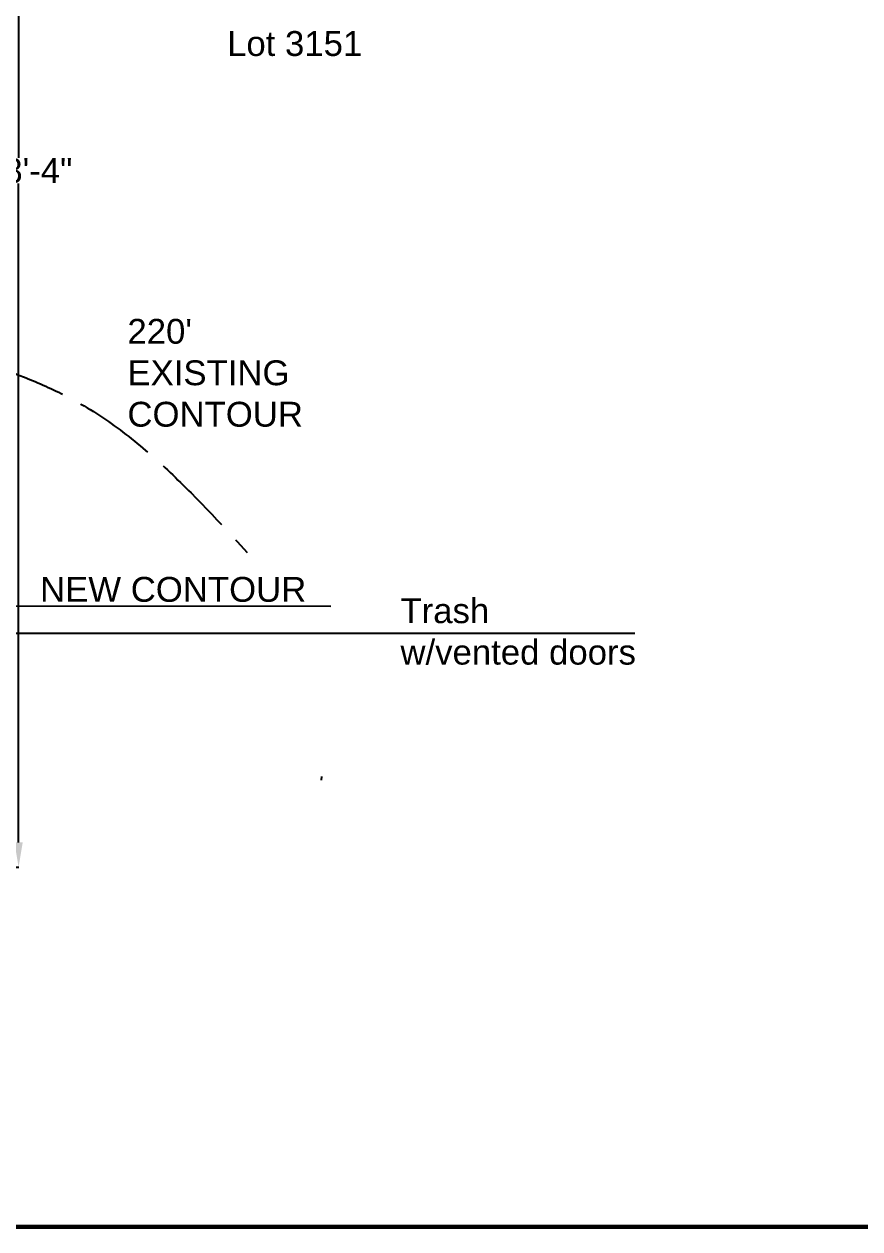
# Model space of a CAD drawing. Header units: inches. Extents: x 24644 to 29599, y 4928 to 7841.
# Drawn here: x 27173 to 28386, y 4928 to 6675 of the extents above; entities that cross this region are included whole.
import ezdxf

# ---------------------------------------------------------------- set-up
doc = ezdxf.new("R2010")
doc.units = ezdxf.units.IN
doc.header["$LTSCALE"] = 10
doc.header["$MEASUREMENT"] = 0
doc.linetypes.add('ACAD_ISO02W100', pattern=[15, 12, -3])
doc.layers.get('Defpoints').update_dxf_attribs({"linetype": 'ACAD_ISO02W100'})
for name, color, linetype in [('Existing contour', 30, 'Continuous'), ('New contour', 80, 'Continuous'), ('TEXT', 7, 'Continuous'), ('Tree', 109, 'Continuous')]:
    doc.layers.add(name, color=color, linetype=linetype)
doc.styles.get("Standard").update_dxf_attribs({"font": 'arial.ttf'})
doc.dimstyles.get("Standard").update_dxf_attribs({"dimtxt": 36, "dimasz": 36, "dimexe": 0.18, "dimexo": 0.0625, "dimgap": 0.09, "dimtad": 0, "dimtih": 1, "dimtoh": 1, "dimdec": 0, "dimzin": 0, "dimdsep": 46, "dimlunit": 3, "dimtxsty": 'Standard', "dimcen": 0.09, "dimadec": 0, "dimazin": 0, "dimtfac": 1, "dimtdec": 0, "dimtofl": 0, "dimtmove": 0, "dimatfit": 3, "dimfxl": 1, "dimtolj": 1, "dimtzin": 0, "dimarcsym": 0})

# ---------------------------------------------------------------- blocks, each defined once
blk = doc.blocks.new('*D90')
at = {"layer": 'Defpoints', "color": 0, "transparency": 16777216}
for p in [(26791.7, 7472.6), (26791.7, 5452.1), (27165.5, 5452.1)]:
    blk.add_point(p, dxfattribs=at)
at = {"layer": 'TEXT', "color": 0, "lineweight": -2, "transparency": 16777216}
for p, q in [((26791.8, 7472.6), (27165.7, 7472.6)), ((27165.5, 7436.6), (27165.5, 6480.8)), ((27165.5, 5488.1), (27165.5, 6443.9)), ((26791.8, 5452.1), (27165.7, 5452.1))]:
    blk.add_line(p, q, dxfattribs=at)
at = {"layer": 'TEXT', "color": 0, "transparency": 16777216}
for points in [[(27159.5, 7436.6), (27171.5, 7436.6), (27165.5, 7472.6)], [(27159.5, 5488.1), (27171.5, 5488.1), (27165.5, 5452.1)]]:
    blk.add_solid(points, dxfattribs=at)
at = {"layer": 'TEXT', "color": 0, "transparency": 16777216, "insert": (27165.5, 6462.3), "char_height": 36, "attachment_point": 5}
blk.add_mtext('\\A1;168\'-4"', dxfattribs=at)

msp = doc.modelspace()

# ---------------------------------------------------------------- linework, layer by layer
at = {"const_width": 6.12}
msp.add_lwpolyline([(29595.6, 4930.7), (24647.3, 4930.7), (24647.3, 7838.4), (29595.6, 7838.4)], close=True, dxfattribs=at)
at = {"layer": 'Existing contour', "linetype": 'ACAD_ISO02W100'}
msp.add_spline([(25194, 6943.3), (25279.1, 6929.6), (25375.2, 6899.5), (25457.6, 6874.8), (25498.8, 6869.3), (25594.9, 6828.1), (25759.6, 6784.3), (26097.3, 6652.6), (26317, 6452.4), (26476.2, 6394.8), (26791.7, 6290.6), (26956.7, 6238.4), (27118.7, 6183.6), (27242.3, 6131.5), (27497.2, 5908.6)], degree=3, dxfattribs=at)
at = {"layer": 'Tree'}
msp.add_line((27605.1, 5583.5), (27604.7, 5578.3), dxfattribs=at)

# ---------------------------------------------------------------- texts
at = {"layer": 'New contour', "color": 0}
msp.add_text('NEW CONTOUR', height=36.063, dxfattribs=at).set_placement((27196.7, 5837.1))
at = {"layer": 'New contour', "ltscale": 0.3, "insert": (27323.4, 6247.4), "char_height": 36.063, "attachment_point": 1}
msp.add_mtext_dynamic_manual_height_columns("{\\C30;\\c2254834;220'\\PEXISTING CONTOUR}", width=101.35, gutter_width=1, heights=[0], dxfattribs=at)
at = {"layer": 'TEXT', "attachment_point": 1}
for s, width, insert, char_height in [('Lot 3151', 1267.137, (27468, 6664.8), 36.06), ('Trash \\Pw/vented doors', 896.834, (27719.5, 5842.2), 36.063)]:
    msp.add_mtext_dynamic_manual_height_columns(s, width=width, gutter_width=1, heights=[0], dxfattribs=dict(at, insert=insert, char_height=char_height))

# ---------------------------------------------------------------- dimensions: what is measured, and where the dimension line sits
at = {"layer": 'TEXT'}
dim = msp.add_linear_dim(base=(27165.497, 5452.1004), p1=(26791.7058, 7472.5804), p2=(26791.7058, 5452.1004), angle=90, dimstyle='Standard', dxfattribs=at)
dim.commit()
dim.dimension.update_dxf_attribs({"geometry": '*D90', "text_midpoint": (27165.497, 6462.3404)})

# ---------------------------------------------------------------- leaders
msp.add_leader([(26734.6, 5831.7), (27618.7, 5830.8)], dimstyle='Standard', dxfattribs=at)
msp.add_leader([(26587.7, 5791.4), (28059.7, 5791.4)], dimstyle='Standard', override={"dimgap": 0.09, "dimtad": 0}, dxfattribs=at)

doc.saveas('drawing.dxf')
